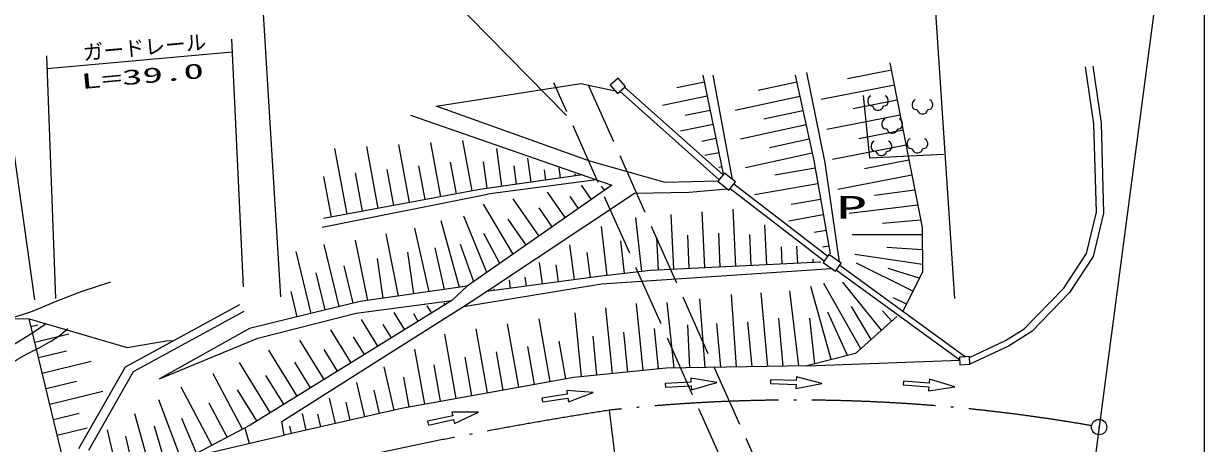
# Model space of a CAD drawing. Units: millimetres, scale not verified, with parts at other scales. Extents: x 65024 to 705024, y 2827 to 362827.
# Drawn here: x 489550 to 604024, y 260555 to 301229 of the extents above; entities that cross this region are included whole.
import ezdxf
from ezdxf.enums import TextEntityAlignment as Align

# ---------------------------------------------------------------- set-up
doc = ezdxf.new("R2010")
doc.units = ezdxf.units.MM
doc.header["$LTSCALE"] = 1000
doc.linetypes.add('DASHED', pattern=[7.5, 6, -1.5])
doc.linetypes.add('LONG_DASHED_DOTTED', pattern=[15.25, 12, -1.5, 0.25, -1.5])
for name, color, linetype, lineweight in [('M-TTL-BAND', 7, 'Continuous', 25), ('S-BGD', 7, 'Continuous', 13), ('S-BGD-HTXT', 6, 'Continuous', 13), ('S-BMK', 2, 'LONG_DASHED_DOTTED', 13)]:
    doc.layers.add(name, color=color, linetype=linetype, lineweight=lineweight)
doc.styles.add('ＭＳ ゴシック', font='')
doc.styles.get('ＭＳ ゴシック').set_extended_font_data('MS Gothic')

# ---------------------------------------------------------------- blocks, each defined once
blk = doc.blocks.new('BUHIN5')
at = {"color": 7, "linetype": 'Continuous', "lineweight": 13}
blk.add_lwpolyline([(-138, 122), (-169, 106), (-193, 70), (-200, 39), (-200, 8), (-193, -24), (-177, -47), (-154, -63), (-122, -70), (-107, -70), (-94, -94), (-78, -122), (-47, -146), (-16, -153), (14, -153), (39, -146), (70, -130), (85, -114), (93, -94), (106, -70), (122, -70), (153, -63), (176, -47), (192, -24), (200, 8), (200, 39), (192, 70), (168, 106), (137, 122)], dxfattribs=at)
blk = doc.blocks.new('BUHIN6')
at = {"color": 2, "linetype": 'Continuous', "lineweight": 13}
for radius in [746, 22.5]:
    blk.add_circle((0, 0), radius, dxfattribs=at)

msp = doc.modelspace()

# ---------------------------------------------------------------- linework, layer by layer
at = {"layer": 'M-TTL-BAND'}
msp.add_line((604024, 2827), (604024, 352827), dxfattribs=at)
at = {"layer": 'S-BGD'}
for p, q in [((565437, 296509), (567242, 287745)), ((573684, 296716), (569438, 295889)), ((573542, 297442), (576653, 281460)), ((593308, 291534), (592512, 297046)), ((593212, 297096), (594007, 291594)), ((529533, 293234), (543569, 295425)), ((543569, 295425), (546885, 294717)), ((547206, 295945), (546416, 295252)), ((547903, 295150), (547206, 295945)), ((555554, 295553), (552882, 295010)), ((555415, 296237), (557359, 286671)), ((556372, 296246), (558239, 286139)), ((564507, 295548), (560768, 294738)), ((564358, 296237), (566147, 287975)), ((546416, 295252), (547113, 294457)), ((547113, 294457), (547903, 295150)), ((556988, 286108), (547355, 294669)), ((547809, 295068), (557364, 286577)), ((573967, 295263), (566877, 293883)), ((570951, 294276), (571571, 288211)), ((544436, 287916), (529533, 293234)), ((555831, 294187), (551495, 293305)), ((564805, 294171), (558529, 292812)), ((574249, 293810), (569988, 292980)), ((527051, 292369), (546585, 285577)), ((556109, 292820), (553684, 292327)), ((565104, 292794), (561311, 291973)), ((574532, 292357), (567416, 290972)), ((556387, 291454), (553241, 290814)), ((565402, 291417), (559036, 290039)), ((574815, 290904), (570537, 290071)), ((593550, 282949), (593308, 291534)), ((594007, 291594), (594253, 282877)), ((530001, 284461), (529016, 289722)), ((533034, 285029), (532119, 289917)), ((556665, 290087), (555314, 289813)), ((565700, 290041), (561853, 289208)), ((520902, 282758), (519708, 289137)), ((523935, 283325), (522810, 289332)), ((526968, 283893), (525913, 289527)), ((535925, 285470), (535412, 289124)), ((556942, 288721), (555588, 288445)), ((565998, 288664), (559543, 287266)), ((575098, 289451), (567955, 288061)), ((571571, 288211), (578721, 288588)), ((528484, 284177), (527873, 287445)), ((531517, 284745), (530947, 287789)), ((534503, 285270), (534139, 287861)), ((537347, 285670), (537095, 287464)), ((538769, 285870), (538443, 288195)), ((551732, 285847), (544436, 287916)), ((557220, 287354), (556949, 287299)), ((566147, 287975), (567741, 278915)), ((567242, 287745), (568630, 278146)), ((575381, 287998), (571087, 287163)), ((519385, 282474), (518648, 286413)), ((522418, 283041), (521723, 286757)), ((525451, 283609), (524798, 287101)), ((543733, 286568), (533792, 285170)), ((540192, 286070), (540051, 287067)), ((541614, 286270), (541473, 287267)), ((543036, 286470), (543008, 286670)), ((557493, 286738), (556860, 285949)), ((558557, 285883), (557493, 286738)), ((566280, 287220), (562368, 286532)), ((575663, 286545), (568495, 285150)), ((533792, 285170), (518627, 282332)), ((546587, 285576), (532561, 275776)), ((545080, 286100), (534529, 284705)), ((544606, 284192), (543648, 285562)), ((545874, 285077), (545590, 285483)), ((556860, 285949), (551732, 285847)), ((554068, 284893), (557777, 285212)), ((556860, 285949), (557924, 285094)), ((557924, 285094), (558557, 285883)), ((567154, 278221), (558036, 285234)), ((558412, 285702), (567506, 278707)), ((566546, 285710), (560401, 284629)), ((575946, 285092), (572057, 284585)), ((518506, 281501), (534529, 284705)), ((534432, 275260), (548776, 284808)), ((539534, 280648), (537007, 284265)), ((542070, 282420), (540328, 284913)), ((543338, 283306), (542528, 284465)), ((548776, 284808), (554068, 284893)), ((566811, 284200), (563966, 283700)), ((536998, 278876), (534151, 283730)), ((540802, 281534), (539521, 283367)), ((555590, 277568), (555334, 282991)), ((558592, 277710), (558331, 283246)), ((576229, 283640), (569575, 282818)), ((592596, 278958), (593550, 282949)), ((594253, 282877), (593248, 278675)), ((531820, 275671), (530026, 282131)), ((534463, 277104), (532232, 282579)), ((538266, 279762), (536515, 282269)), ((549494, 277224), (548892, 282442)), ((552588, 277427), (552338, 282736)), ((561594, 277851), (561410, 281741)), ((567077, 282690), (563736, 282102)), ((576512, 282187), (572809, 281877)), ((525891, 274831), (524685, 280852)), ((528856, 275251), (527467, 281396)), ((535731, 277990), (534183, 280884)), ((546124, 276835), (545576, 281579)), ((551087, 277356), (550938, 280507)), ((554089, 277498), (553937, 280717)), ((557091, 277639), (556936, 280927)), ((560093, 277780), (559951, 280781)), ((567343, 281180), (566179, 280975)), ((576660, 280747), (569875, 280749)), ((576653, 281460), (576692, 277183)), ((520148, 273811), (518685, 279823)), ((522927, 274412), (521711, 280244)), ((530338, 275461), (529450, 279509)), ((533195, 276219), (531912, 279829)), ((542956, 276421), (542498, 279784)), ((547809, 277029), (547444, 280191)), ((563095, 277922), (563016, 279589)), ((564595, 277992), (564517, 279660)), ((567608, 279670), (566997, 279563)), ((576673, 279321), (573223, 279545)), ((517430, 273150), (515974, 279135)), ((524409, 274621), (523863, 278475)), ((527373, 275041), (526801, 279087)), ((544506, 276632), (544179, 279035)), ((566096, 278063), (566081, 278397)), ((567626, 278873), (567059, 278091)), ((568814, 278013), (567626, 278873)), ((576686, 277896), (570139, 278868)), ((590389, 275610), (592596, 278958)), ((593248, 278675), (590937, 275170)), ((518789, 273480), (517913, 277080)), ((521506, 274141), (520627, 277757)), ((539857, 275999), (539573, 278079)), ((541407, 276210), (541184, 277843)), ((550336, 277321), (545281, 276738)), ((545570, 276005), (567867, 277506)), ((566847, 278099), (550336, 277321)), ((567059, 278091), (568247, 277231)), ((568247, 277231), (568814, 278013)), ((580302, 268604), (568325, 277338)), ((568677, 277824), (580865, 268936)), ((575759, 275297), (570282, 278007)), ((576381, 276554), (573374, 277514)), ((576692, 277183), (574826, 273411)), ((532195, 273804), (545570, 276005)), ((545281, 276738), (534432, 275260)), ((536757, 275577), (536644, 276404)), ((538307, 275788), (538189, 276651)), ((570713, 269724), (567114, 276037)), ((572713, 271513), (568969, 276166)), ((516071, 272819), (515475, 275268)), ((532561, 275776), (522186, 274307)), ((531077, 274384), (532561, 275776)), ((532195, 273804), (534432, 275260)), ((535207, 275365), (535185, 275531)), ((558664, 267955), (558179, 274979)), ((561689, 268007), (561059, 275156)), ((564713, 268058), (563822, 275332)), ((567841, 268674), (565880, 275744)), ((586555, 271647), (590389, 275610)), ((590937, 275170), (587289, 271399)), ((499432, 267980), (510514, 274024)), ((531077, 274384), (511502, 262328)), ((522186, 274307), (515392, 272654)), ((521796, 273181), (531077, 274384)), ((524486, 268936), (532195, 273804)), ((529120, 273179), (528677, 273897)), ((530425, 273983), (530336, 274126)), ((546628, 267316), (545994, 273678)), ((549617, 267614), (548970, 274106)), ((552615, 267851), (551947, 274215)), ((555640, 267903), (555122, 274568)), ((571713, 270618), (569812, 273818)), ((575137, 274040), (573894, 274655)), ((487914, 272659), (490081, 272618)), ((493397, 258958), (490081, 272618)), ((490081, 272618), (499605, 269857)), ((510897, 273322), (500181, 267478)), ((515392, 272654), (511450, 271675)), ((512243, 270763), (521796, 273181)), ((523900, 269964), (522309, 272546)), ((526510, 271571), (525477, 273248)), ((527815, 272375), (527372, 273094)), ((540611, 266535), (539520, 272629)), ((543639, 267018), (543022, 273197)), ((563201, 268032), (562764, 272687)), ((566260, 268272), (565779, 272675)), ((569422, 269076), (567525, 273277)), ((574213, 272854), (570213, 269277)), ((573713, 272407), (572825, 273400)), ((490263, 271867), (490922, 272027)), ((511450, 271675), (502730, 266799)), ((521290, 268356), (519319, 271555)), ((525205, 270768), (524408, 272061)), ((534531, 265447), (533422, 271641)), ((537571, 265991), (536471, 272135)), ((548123, 267465), (547737, 271332)), ((551112, 267763), (550721, 271687)), ((554128, 267877), (553946, 272040)), ((557152, 267929), (556768, 272157)), ((560176, 267981), (559766, 272334)), ((584747, 270513), (586555, 271647)), ((587289, 271399), (585035, 269985)), ((490628, 270366), (493922, 271166)), ((499605, 269857), (503372, 270492)), ((502730, 266799), (512243, 270763)), ((503372, 270492), (504071, 270511)), ((518680, 266749), (516329, 270565)), ((522595, 269160), (521527, 270894)), ((531491, 264902), (530373, 271147)), ((542131, 266808), (541479, 270449)), ((545133, 267167), (544758, 270929)), ((581251, 268879), (584747, 270513)), ((490992, 268865), (493712, 269526)), ((516070, 265141), (513339, 269575)), ((519985, 267553), (518689, 269657)), ((528451, 264358), (527494, 269699)), ((536051, 265719), (535388, 269420)), ((539091, 266263), (538434, 269934)), ((570213, 269277), (565469, 268071)), ((585035, 269985), (581292, 268236)), ((491356, 267364), (496089, 268513)), ((494906, 260050), (499432, 267980)), ((513460, 263534), (510476, 268379)), ((514581, 262662), (524486, 268936)), ((517375, 265945), (515850, 268420)), ((525461, 263787), (524500, 267976)), ((529971, 264630), (529338, 268162)), ((533011, 265174), (532343, 268906)), ((565469, 268071), (551859, 267838)), ((565469, 268071), (580302, 268604)), ((581246, 268960), (580283, 268899)), ((580283, 268899), (580329, 268174)), ((580329, 268174), (581292, 268236)), ((581292, 268236), (581246, 268960)), ((500181, 267478), (495831, 259856)), ((510761, 261937), (507930, 267300)), ((514765, 264338), (513048, 267125)), ((542891, 266944), (526171, 263949)), ((526931, 264086), (526415, 266963)), ((551859, 267838), (542891, 266944)), ((556751, 266448), (554224, 266873)), ((554224, 266873), (554245, 266499)), ((564467, 267011), (564455, 266637)), ((566948, 266369), (564467, 267011)), ((577373, 266771), (577345, 266397)), ((579823, 266019), (577373, 266771)), ((491721, 265863), (494679, 266582)), ((492085, 264362), (497215, 265608)), ((507798, 260373), (504834, 265988)), ((512155, 262730), (510291, 265756)), ((522622, 263135), (521860, 266458)), ((524042, 263461), (523525, 265715)), ((544763, 265491), (542208, 265682)), ((542208, 265682), (542262, 265311)), ((554245, 266499), (551748, 266363)), ((551748, 266363), (551769, 265988)), ((551769, 265988), (554265, 266125)), ((554265, 266125), (554286, 265750)), ((554286, 265750), (556751, 266448)), ((561957, 266717), (561945, 266342)), ((561945, 266342), (564443, 266262)), ((564455, 266637), (561957, 266717)), ((564431, 265887), (566948, 266369)), ((564443, 266262), (564431, 265887)), ((574852, 266587), (574823, 266214)), ((574823, 266214), (577316, 266023)), ((577345, 266397), (574852, 266587)), ((577316, 266023), (577287, 265649)), ((577287, 265649), (579823, 266019)), ((504811, 259020), (502644, 264774)), ((509280, 261155), (507541, 264448)), ((519784, 262484), (519220, 264940)), ((521203, 262810), (520805, 264543)), ((542262, 265311), (539789, 264946)), ((539789, 264946), (539844, 264575)), ((539844, 264575), (542317, 264940)), ((542317, 264940), (542372, 264569)), ((542372, 264569), (544763, 265491)), ((492449, 262862), (494949, 263468)), ((501752, 258301), (500341, 263431)), ((526171, 263949), (514816, 261344)), ((516945, 261833), (516576, 263442)), ((518364, 262158), (518085, 263377)), ((533635, 263574), (531073, 263591)), ((531073, 263591), (531153, 263225)), ((531313, 262492), (533635, 263574)), ((503281, 258660), (502228, 262216)), ((506316, 259591), (504882, 262952)), ((511502, 262328), (505575, 259199)), ((514816, 261344), (514581, 262662)), ((515526, 261507), (515363, 262219)), ((531153, 263225), (528710, 262692)), ((528710, 262692), (528790, 262326)), ((528790, 262326), (531233, 262859)), ((531233, 262859), (531313, 262492)), ((492814, 261361), (495710, 262064)), ((498694, 257582), (497690, 261852)), ((500223, 257942), (499444, 261255)), ((505575, 259199), (514816, 261344)), ((510996, 262061), (511420, 260556))]:
    msp.add_line(p, q, dxfattribs=at)
at = {"layer": 'S-BGD', "linetype": 'DASHED'}
for p, q in [((572693, 224156), (540963, 295492)), ((544283, 295291), (576100, 224012))]:
    msp.add_line(p, q, dxfattribs=at)
at = {"layer": 'S-BGD'}
for points in [[(488085, 272655), (489246, 272983), (490398, 273371), (492800, 274363), (495231, 275303), (496613, 275765), (498004, 276203)], [(484248, 267808), (486338, 268900), (488408, 270049), (490042, 271050), (491653, 272107), (491678, 272124), (491703, 272141)], [(488063, 268107), (488936, 268684), (489838, 269208), (491063, 269813), (492268, 270477), (492952, 270948), (493594, 271464), (493714, 271567), (493839, 271678)]]:
    msp.add_lwpolyline(points, dxfattribs=at)
at = {"layer": 'S-BGD-HTXT'}
for p, q in [((523306, 311527), (542187, 292318)), ((577331, 311866), (579784, 274587)), ((512608, 305078), (514441, 274751)), ((509714, 299721), (510838, 275737)), ((487348, 297729), (490616, 274473)), ((491763, 298122), (492638, 274600)), ((491809, 296885), (509772, 298485)), ((546334, 263769), (551677, 219178))]:
    msp.add_line(p, q, dxfattribs=at)
at = {"layer": 'S-BMK', "linetype": 'Continuous'}
msp.add_line((599654, 306285), (586548, 207170), dxfattribs=at)
at = {"layer": 'S-BMK'}
for centre, radius, start, end in [((564399, 98108), 166644, 80.09039, 96.22342), ((606193, -122085), 390470, 98.81827, 104.68741)]:
    msp.add_arc(centre, radius, start, end, dxfattribs=at)

# ---------------------------------------------------------------- block references
at = {"layer": 'S-BGD', "xscale": 5, "yscale": 5}
for p in [(572383, 293611), (576686, 293245), (573763, 291378), (572708, 289226), (576199, 289470)]:
    msp.add_blockref('BUHIN5', p, dxfattribs=at)
at = {"layer": 'S-BMK'}
msp.add_blockref('BUHIN6', (593816, 262134), dxfattribs=at)

# ---------------------------------------------------------------- texts
at = {"layer": 'S-BGD', "style": 'ＭＳ ゴシック', "width": 2}
msp.add_text('P', height=2199, dxfattribs=at).set_placement((568323, 281675), align=Align.BOTTOM_LEFT)
at = {"layer": 'S-BGD-HTXT', "style": 'ＭＳ ゴシック'}
msp.add_text('ガードレール', height=1466, rotation=5.2, dxfattribs=at).set_placement((495405, 297229), align=Align.BOTTOM_LEFT)
at = {"layer": 'S-BGD-HTXT', "style": 'ＭＳ ゴシック', "width": 2}
msp.add_text('L=39.0', height=1466, rotation=5.2, dxfattribs=at).set_placement((495212, 294447), align=Align.BOTTOM_LEFT)

doc.saveas('drawing.dxf')
